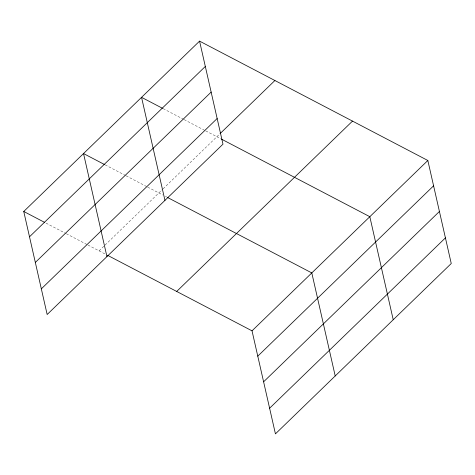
<?xml version="1.0" encoding="UTF-8"?>
<svg xmlns="http://www.w3.org/2000/svg" width="475" height="475" viewBox="0 0 475 475"><rect width="100%" height="100%" fill="white"/><g stroke="black" fill="none" stroke-linecap="round" stroke-linejoin="round"><path stroke-width="0.36" stroke-dasharray="2.38 1.78" d="M99.079 250.865L162.587 189.335M163.115 188.818L219.539 134.152M163.162 108.644L183.469 119.261M184.128 119.605L205.087 130.566M205.74 130.91L220.792 138.777M105.147 164.861L125.453 175.477M126.107 175.821L147.066 186.782M147.725 187.12L162.771 194.993M165.383 196.359L166.683 197.036M46.022 223.119L65.675 233.397M66.328 233.736L87.287 244.696M87.946 245.041L104.951 253.935"/><path stroke-width="0.71" d="M199.565 41.123L222.977 144.162L47.162 314.509L23.75 211.476L199.565 41.123L427.838 160.491L451.25 263.524L275.435 433.877L252.023 330.838L107.558 255.301M29.503 236.799L205.319 66.453M35.328 262.443L211.149 92.097M41.331 288.865L217.152 118.518M220.073 133.635L274.894 80.518M176.694 291.448L352.509 121.101M252.023 330.838L427.838 160.491M257.777 356.167L433.598 185.82M263.607 381.811L439.423 211.464M269.61 408.233L445.425 237.88M162.509 108.3L141.55 97.339L164.956 200.379M221.445 139.116L369.823 216.707L393.229 319.74M104.488 164.516L83.529 153.556L106.934 256.589M167.337 197.38L311.802 272.923L335.213 375.957M23.75 211.476L44.709 222.437"/></g></svg>
